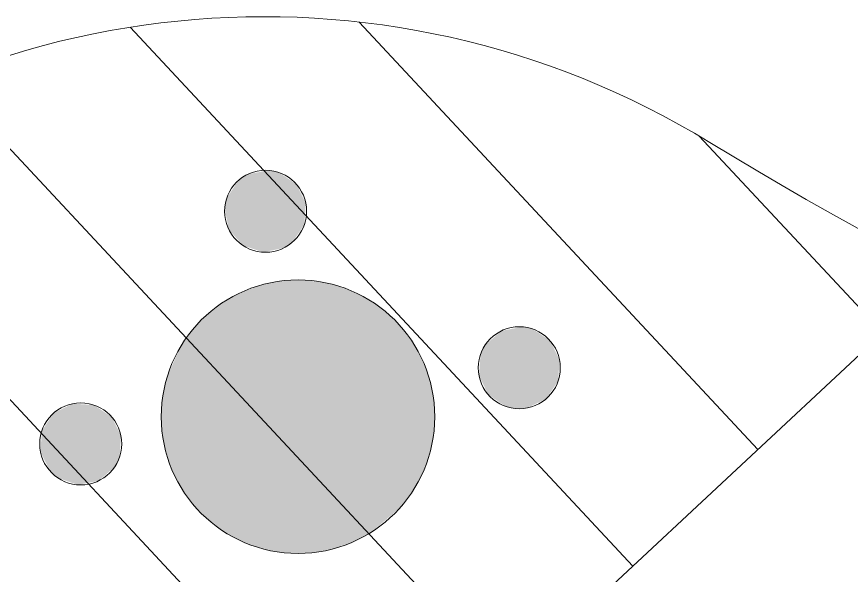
# Model space of a CAD drawing. Header units: millimetres. Extents: x -71377 to 516042, y -145869 to 441446.
# Drawn here: x 214815 to 217745, y 148305 to 150265 of the extents above; entities that cross this region are included whole.
import ezdxf

# ---------------------------------------------------------------- set-up
doc = ezdxf.new("R2010")
doc.units = ezdxf.units.MM
doc.header["$LTSCALE"] = 1000
for name, color, linetype, lineweight in [('04', 4, 'Continuous', 5), ('06', 6, 'Continuous', 5), ('253', 253, 'Continuous', 5), ('조경라인_dwg', 8, 'Continuous', 5)]:
    doc.layers.add(name, color=color, linetype=linetype, lineweight=lineweight)

# ---------------------------------------------------------------- blocks, each defined once
blk = doc.blocks.new('조경라인_dwg_테이블-V110-지반층 배치도')
at = {"layer": '04'}
for points in [[(-148.9, 882.2), (-220.9, 862.9), (-250.7, 840), (-288, 775.4), (-288, 700.9), (-250.7, 636.4), (-186.1, 599.1), (-111.6, 599.1), (-47, 636.4), (-9.8, 700.9), (-4.9, 738.2), (-24.2, 810.2), (-47, 840), (-111.6, 877.3)], [(0, 480), (-75.1, 474.1), (-148.3, 456.5), (-217.9, 427.7), (-282.1, 388.3), (-371.3, 302.1), (-388.3, 282.1), (-427.7, 217.9), (-456.5, 148.3), (-474.1, 75.1), (-480, 0), (-474.1, -75.1), (-456.5, -148.3), (-427.7, -217.9), (-388.3, -282.1), (-327.4, -349.6), (-282.1, -388.3), (-217.9, -427.7), (-148.3, -456.5), (-75.1, -474.1), (0, -480), (75.1, -474.1), (148.3, -456.5), (217.9, -427.7), (282.1, -388.3), (339.4, -339.4), (388.3, -282.1), (427.7, -217.9), (462.3, -124.1), (474.1, -75.1), (480, 0), (474.1, 75.1), (456.5, 148.3), (427.7, 217.9), (388.3, 282.1), (339.4, 339.4), (282.1, 388.3), (217.9, 427.7), (148.3, 456.5), (75.1, 474.1)], [(0, 320), (-62.4, 313.9), (-122.5, 295.6), (-177.8, 266.1), (-226.3, 226.3), (-266.1, 177.8), (-295.6, 122.5), (-313.9, 62.4), (-320, 0), (-313.9, -62.4), (-268.5, -173.3), (-266.1, -177.8), (-226.3, -226.3), (-177.8, -266.1), (-122.5, -295.6), (-62.4, -313.9), (0, -320), (62.4, -313.9), (122.5, -295.6), (177.8, -266.1), (226.3, -226.3), (288.5, -135.8), (295.6, -122.5), (313.9, -62.4), (320, 0), (313.9, 62.4), (295.6, 122.5), (266.1, 177.8), (226.3, 226.3), (177.8, 266.1), (122.5, 295.6), (62.4, 313.9)], [(754.4, 290.4), (682.4, 271.1), (629.7, 218.4), (615.3, 183.6), (615.3, 109.1), (652.5, 44.5), (717.1, 7.3), (791.6, 7.3), (856.2, 44.5), (893.5, 109.1), (893.5, 183.6), (856.2, 248.2), (826.4, 271.1)], [(-763.3, -79.5), (-800.6, -84.4), (-865.2, -121.7), (-902.4, -186.3), (-902.4, -260.8), (-865.2, -325.4), (-800.6, -362.6), (-763.3, -367.5), (-691.3, -348.2), (-638.6, -295.5), (-624.3, -260.8), (-624.3, -186.3), (-661.5, -121.7), (-726.1, -84.4)], [(162.1, -567.8), (90.1, -587.1), (60.3, -610), (23, -674.5), (23, -749), (60.3, -813.6), (124.8, -850.9), (162.1, -855.8), (234.1, -836.5), (263.9, -813.6), (301.2, -749), (306.1, -711.8), (286.8, -639.8), (234.1, -587.1)]]:
    blk.add_hatch(color=256, dxfattribs=at).paths.add_polyline_path(points)
for centre, radius in [((-148.9, 738.2), 144), ((0, 0), 480), ((754.4, 146.4), 144), ((-763.3, -223.5), 144), ((162.1, -711.8), 144)]:
    blk.add_circle(centre, radius, dxfattribs=at)
blk = doc.blocks.new('조경라인_dwg-6847807-지반층 배치도')
at = {"layer": '06'}
blk.add_line((218074.1, 149359.1), (213367.9, 144970.5), dxfattribs=at)
for centre, radius, start, end in [((215682.1, 147265.1), 3000, 58.5282, 133), ((223983.6, 160826.9), 12900.9, 238.52823, 266.34839)]:
    blk.add_arc(centre, radius, start, end, dxfattribs=at)
at = {"layer": '253'}
for p, q in [((216017.6, 150246.3), (217416.6, 148746)), ((215213.9, 150228.3), (216977.8, 148336.8)), ((214561.7, 150048), (216539, 147927.6)), ((217211, 149846.2), (217855.4, 149155.2)), ((214012.3, 149757.4), (216100.2, 147518.4))]:
    blk.add_line(p, q, dxfattribs=at)
at = {"rotation": 176.1495063068896}
blk.add_blockref('조경라인_dwg_테이블-V110-지반층 배치도', (215802.7, 148861.2), dxfattribs=at)

msp = doc.modelspace()

# ---------------------------------------------------------------- block references
at = {"layer": '조경라인_dwg', "rotation": 8.537736462515947e-07}
msp.add_blockref('조경라인_dwg-6847807-지반층 배치도', (0, 0), dxfattribs=at)

doc.saveas('drawing.dxf')
